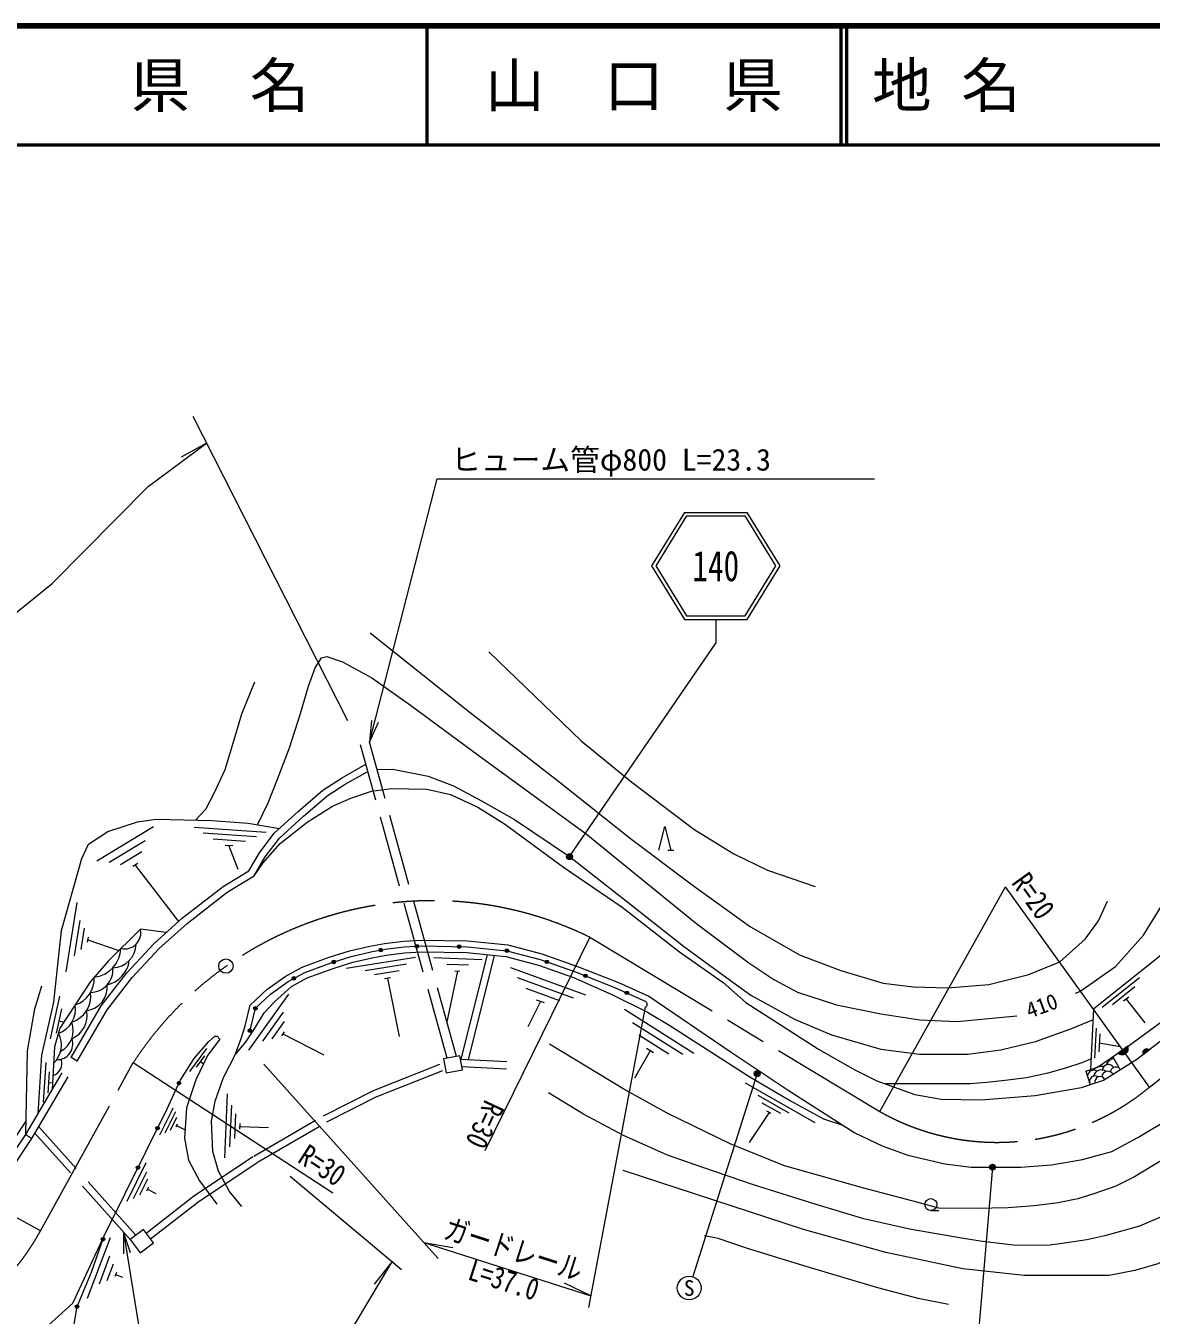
# Model space of a CAD drawing. Units: millimetres at full size, sheet at 1:1000; details may follow other scales. Extents: x 40000 to 680000, y 20000 to 380000.
# Drawn here: x 299316 to 393826, y 271680 to 380000 of the extents above; entities that cross this region are included whole.
import ezdxf
from ezdxf.enums import TextEntityAlignment as Align

# ---------------------------------------------------------------- set-up
doc = ezdxf.new("R2010")
doc.units = ezdxf.units.MM
doc.header["$LTSCALE"] = 1000
doc.linetypes.add('CHAIN', pattern=[18.5, 12, -1.5, 3.5, -1.5])
doc.linetypes.add('DASHED', pattern=[7.5, 6, -1.5])
for name, color, linetype, lineweight in [('M-BGD', 7, 'Continuous', 13), ('M-BMK', 2, 'Continuous', 13), ('M-BMK-SRVR', 3, 'Continuous', 13), ('M-STR-HTXT', 7, 'Continuous', 13), ('M-STR-STRC', 7, 'Continuous', 13), ('M-TTL', 2, 'Continuous', 140), ('M-TTL-LINE', 7, 'Continuous', 50)]:
    doc.layers.add(name, color=color, linetype=linetype, lineweight=lineweight)
doc.layers.add('M-TTL-TXT', color=7, linetype='Continuous')
doc.styles.add('ＭＳ ゴシック', font='')
doc.styles.get('ＭＳ ゴシック').set_extended_font_data('MS Gothic')

# ---------------------------------------------------------------- blocks, each defined once
blk = doc.blocks.new('open_arrow')
at = {"color": 0, "linetype": 'Continuous', "lineweight": -2}
blk.add_lwpolyline([(7.5, 1.25), (0, 0), (7.5, -1.25)], dxfattribs=at)

msp = doc.modelspace()

# ---------------------------------------------------------------- hatches: boundary and pattern name
at = {"layer": 'M-BGD'}
for points in [[(328972, 302352, -1), (329272, 302352, -0.41421), (329122, 302202, -0.41421)], [(332002, 302677, -1), (332302, 302677, -0.41421), (332152, 302527, -0.41421)], [(335552, 302647, -1), (335852, 302647, -0.41421), (335702, 302497, -0.41421)], [(339567, 302301, -1), (339867, 302301, -0.41421), (339717, 302151, -0.41421)], [(325036, 301361, -1), (325336, 301361, -0.41421), (325186, 301211, -0.41421)], [(342922, 301362, -1), (343222, 301362, -0.41421), (343072, 301212, -0.41421)], [(321676, 299973, -1), (321976, 299973, -0.41421), (321826, 299823, -0.41421)], [(346166, 300187, -1), (346466, 300187, -0.41421), (346316, 300037, -0.41421)], [(349633, 298762, -1), (349933, 298762, -0.41421), (349783, 298612, -0.41421)], [(318449, 297462, -1), (318749, 297462, -0.41421), (318599, 297312, -0.41421)], [(317978, 295583, -1), (318278, 295583, -0.41421), (318128, 295433, -0.41421)], [(391861, 294270, -0.82183), (391050, 293701)], [(393644, 293968), (393149, 293585, -0.84072)], [(312027, 291177, -1), (312327, 291177, -0.41421), (312177, 291027, -0.41421)], [(310233, 287391, -1), (310533, 287391, -0.41421), (310383, 287241, -0.41421)], [(308592, 284077, -1), (308892, 284077, -0.41421), (308742, 283927, -0.41421)], [(305653, 278055, -1), (305953, 278055, -0.41421), (305803, 277905, -0.41421)], [(303467, 272398, -1), (303767, 272398, -0.41421), (303617, 272248, -0.41421)]]:
    msp.add_hatch(color=256, dxfattribs=at).paths.add_polyline_path(points)
at = {"layer": 'M-STR-HTXT'}
for points in [[(345232, 310233, -0.41421), (345010, 309957, -0.41421), (344735, 310179, -1)], [(360515, 291859, -1), (360961, 292085, -1)], [(380307, 283958, -1), (380692, 284277, -1)]]:
    msp.add_hatch(color=256, dxfattribs=at).paths.add_polyline_path(points)

# ---------------------------------------------------------------- linework, layer by layer
at = {"layer": 'M-BGD', "linetype": 'DASHED'}
for p, q in [((334695, 293266), (327415, 319609)), ((335485, 293410), (328186, 319822)), ((299324, 286864), (303121, 293323)), ((299823, 286531), (303639, 293020)), ((335831, 293177), (339702, 292981)), ((335942, 292571), (339672, 292382)), ((308550, 278410), (300398, 287509)), ((308069, 278048), (300079, 286967))]:
    msp.add_line(p, q, dxfattribs=at)
at = {"layer": 'M-BGD'}
for p, q in [((305286, 309863), (310054, 312738)), ((313446, 312685), (319502, 312249)), ((318686, 311857), (314198, 312180)), ((309329, 311530), (306331, 309723)), ((317756, 311472), (315063, 311666)), ((316692, 311098), (316063, 311143)), ((316377, 311121), (317110, 309154)), ((309070, 310603), (307271, 309519)), ((353229, 310743), (353729, 310743)), ((308721, 309622), (308301, 309369)), ((308511, 309496), (312141, 304758)), ((302719, 300514), (303640, 306355)), ((303858, 304846), (303390, 301883)), ((304209, 304183), (303928, 302405)), ((304546, 303432), (304480, 303017)), ((304513, 303224), (307117, 302306)), ((332056, 301738), (326215, 300795)), ((331278, 301157), (327823, 300599)), ((333587, 301730), (337630, 301571)), ((336486, 301075), (334688, 301146)), ((338051, 301966), (335853, 293176)), ((338655, 301905), (336464, 293145)), ((330659, 300601), (328586, 300266)), ((335566, 300571), (334677, 296333)), ((335776, 300563), (335356, 300579)), ((340016, 300877), (346306, 298582)), ((329936, 300028), (329452, 299950)), ((329694, 299989), (330663, 295082)), ((345304, 298309), (340607, 300023)), ((344159, 298088), (341340, 299116)), ((392847, 300033), (389719, 297540)), ((392446, 299253), (390569, 297757)), ((301379, 294898), (302170, 298481)), ((318033, 293941), (321400, 298655)), ((342544, 298039), (341490, 295905)), ((342873, 297919), (342215, 298159)), ((391951, 298398), (391513, 298049)), ((391732, 298223), (393294, 296229)), ((302306, 297426), (301853, 295375)), ((320943, 297140), (319200, 294698)), ((349588, 297391), (355425, 293696)), ((302080, 296400), (302528, 296302)), ((321010, 296355), (319964, 294890)), ((354496, 293574), (350272, 296248)), ((389094, 293262), (389230, 295793)), ((321024, 295497), (320780, 295155)), ((320902, 295326), (324333, 293567)), ((353330, 293602), (350796, 295206)), ((389505, 295313), (389424, 293815)), ((313083, 292156), (314533, 294074)), ((351742, 293897), (350440, 291603)), ((352038, 293710), (351446, 294084)), ((389464, 294564), (391217, 294257)), ((391861, 294270), (391050, 293701)), ((393149, 293585), (393644, 293968)), ((300806, 289577), (301024, 292913)), ((303639, 293020), (303121, 293325)), ((314337, 293467), (313613, 292510)), ((313975, 292988), (314244, 292785)), ((390591, 293393), (391225, 292301)), ((301273, 292124), (301155, 290328)), ((388331, 292184), (388712, 291046)), ((301214, 291226), (301570, 291202)), ((359716, 291207), (365587, 287880)), ((316226, 290278), (316003, 284908)), ((316577, 289325), (316432, 285828)), ((363428, 288655), (360818, 290134)), ((362714, 288611), (361148, 289499)), ((311882, 288772), (310994, 286980)), ((311973, 288280), (311441, 287205)), ((316938, 288610), (316850, 286512)), ((361739, 288716), (360070, 286175)), ((361921, 288612), (361556, 288819)), ((312038, 287735), (311914, 287484)), ((311976, 287609), (312695, 287253)), ((317294, 287789), (317273, 287300)), ((317284, 287544), (319693, 287444)), ((299324, 286864), (299823, 286531)), ((307824, 281256), (309436, 284509)), ((309440, 283706), (308330, 281466)), ((309541, 283098), (308875, 281754)), ((309608, 282423), (309453, 282110)), ((309530, 282267), (310245, 281913)), ((375321, 280474), (375988, 280474)), ((306391, 278178), (304471, 273097)), ((306350, 276626), (305466, 274288)), ((306650, 275978), (306120, 274575)), ((306924, 275260), (306800, 274933)), ((306862, 275097), (307428, 274883))]:
    msp.add_line(p, q, dxfattribs=at)
for points in [[(328225, 329006), (336390, 322496), (344218, 316412), (350090, 311736), (355281, 307830), (360173, 304316), (364347, 301933), (367765, 300626), (371326, 299571), (373850, 299273), (376717, 299181), (380185, 299457), (383557, 300305), (386149, 301359), (388282, 303284), (389406, 304820), (390163, 306471)], [(338215, 327407), (345944, 319937), (350222, 316466), (355428, 312501), (358786, 310432), (361592, 309076), (365594, 307697)], [(318772, 312878), (319672, 314733), (320440, 316699), (321463, 319344), (322387, 322225), (323055, 324514), (323623, 326076), (324135, 326914), (324589, 327027), (325925, 326573), (328382, 325224), (331613, 322920), (337284, 318756), (346365, 312122), (350602, 308665), (355677, 304570), (360042, 301287), (362144, 299868), (364119, 298831), (367390, 297750), (371112, 296998), (374384, 296486), (377537, 296358), (382554, 296816)], [(313574, 313267), (314427, 314183), (315138, 315531), (316049, 317525), (316773, 319938), (317455, 322210), (318549, 324879)], [(318046, 309013), (318929, 310510), (320187, 312172), (322207, 314027), (324257, 315784), (325830, 316792), (327871, 317958)], [(328824, 317515), (330146, 317553), (333102, 316961), (335233, 316138), (337576, 314897), (340367, 313332), (344983, 310206), (349757, 306451), (354561, 302678), (358176, 300017), (360215, 298562), (363870, 296557), (366968, 295227), (371110, 294034), (374367, 293604), (378434, 293602), (381207, 293987), (384111, 294684), (387067, 295738), (388968, 296520)], [(318486, 308579), (319428, 310176), (320632, 311767), (322605, 313578), (324616, 315301), (326140, 316278), (328036, 317361)], [(303639, 293020), (306137, 297321), (308247, 300058), (310506, 302474), (312858, 304597), (316231, 307206), (318486, 308579), (319228, 309645), (320691, 311299), (322952, 313088), (325077, 314432), (326600, 315119), (328355, 315699), (330024, 315931), (332999, 315872), (334985, 315414), (337291, 314367), (339516, 312968), (344469, 309305), (349403, 305966), (354203, 302195), (357883, 299623), (359776, 297963), (365872, 294037), (368937, 292282), (370778, 291366), (373978, 290229), (376194, 289840), (379560, 289761), (384074, 290132), (387965, 290797), (389820, 291417), (392630, 293184), (403399, 301512)], [(300347, 288605), (300670, 293521), (301662, 297984), (302316, 303987), (304031, 310056), (304595, 311251), (306196, 312310), (308700, 313122), (310270, 313348), (314949, 313233), (317989, 313004), (320629, 312579)], [(352479, 310743), (352979, 312743), (353479, 310743)], [(387478, 298743), (387822, 298877), (390839, 300978), (393170, 303605), (395070, 306673), (398087, 312429)], [(303121, 293323), (305638, 297656), (307789, 300447), (310085, 302903), (312473, 305058), (315891, 307701), (318046, 309013)], [(311114, 303832), (309597, 304029), (308941, 304117), (306248, 301443), (304750, 299711), (302188, 295780), (301718, 294229), (301543, 290639)], [(388743, 292322), (389018, 297442), (395234, 302396), (397756, 303751), (402704, 302208), (403330, 301459)], [(317469, 280804), (316427, 282079), (315507, 283793), (315033, 285437), (314921, 287978), (315228, 289650), (315929, 291658), (316906, 293555), (317423, 295006), (317730, 295982), (318148, 297725), (319560, 299043), (321095, 300145), (322532, 300926), (324793, 301763), (326510, 302293), (328199, 302683), (329427, 302920), (331046, 303116), (332513, 303197), (336408, 303136), (339807, 302795), (342662, 302036), (345658, 300987), (349083, 299624), (351632, 298481), (358543, 293772), (363348, 290578), (368942, 286997), (371243, 285903), (373378, 285116), (376482, 284403), (378710, 284123), (382891, 284109), (385449, 284305), (388054, 284753), (390529, 285438), (392710, 286598), (395551, 288319)], [(318128, 295583), (318212, 295848), (318599, 297462), (319878, 298656), (321361, 299721), (322740, 300470), (324954, 301289), (326640, 301810), (328302, 302194), (329504, 302426), (331090, 302617), (332523, 302697), (336379, 302637), (339717, 302301), (342515, 301557), (345483, 300518), (348888, 299163), (351387, 298042)], [(316906, 293555), (317831, 294661), (318609, 295879), (319331, 297092), (320189, 298019), (321627, 299296), (322947, 300013), (325115, 300815), (326770, 301327), (328406, 301705), (329582, 301932), (331133, 302119), (332533, 302197), (336350, 302137), (339627, 301808), (342368, 301079), (345308, 300050), (348534, 298635), (351515, 297130), (353410, 296021), (359986, 291780), (363546, 289680), (366314, 288188), (367919, 287652)], [(388331, 292184), (389303, 292510), (391892, 294285), (402704, 302208)], [(299324, 286864), (299465, 293897), (300066, 297416), (300668, 299351)], [(295518, 267517), (299508, 269603), (300070, 269959), (300295, 270006), (303255, 272686), (305908, 278356), (311166, 288971), (312278, 291397), (313447, 293249), (314669, 294648), (315180, 295117), (315374, 295117), (315601, 294880), (314588, 293487), (313591, 291452), (312815, 289093), (312648, 286545), (312968, 284711), (313910, 282981), (315351, 281001)], [(401357, 291767), (401032, 291140), (400411, 290247), (399266, 288802), (397909, 287295), (396463, 285930), (395066, 284894), (392423, 283307), (390857, 282534), (389010, 281872), (387660, 281457), (386014, 281126), (384006, 280875), (381827, 280694), (379144, 280633), (375989, 280684), (374269, 281158), (369701, 282362), (363033, 284240), (358462, 286068), (353178, 288641), (349544, 290658), (343295, 294454)], [(388791, 293213), (388000, 292892), (386631, 292438), (385158, 292002), (383356, 291625), (381799, 291413), (380027, 291225), (378633, 291116), (371518, 291104)], [(394929, 280069), (392835, 279147), (389920, 278338), (388433, 278015), (386537, 277742), (385156, 277545), (382272, 277574), (379649, 277877), (378054, 278133), (373526, 278899), (369693, 279774), (365686, 280991), (360418, 282623), (356163, 284098), (353193, 285112), (349520, 286780), (346138, 288580), (343201, 290356)], [(310584, 286828), (311554, 288786), (311699, 289102)], [(257637, 278390), (259306, 278363), (265703, 277474), (275672, 275093), (278208, 274995), (281621, 275331), (283745, 275809), (286648, 276826), (289535, 278288), (292066, 279851), (294469, 281668), (295614, 282818), (297028, 284501), (299346, 287980)], [(247476, 282497), (259150, 277779), (265594, 276883), (275011, 274709), (278205, 274497), (281018, 274720), (283897, 275227), (286883, 276273), (289829, 277764), (292405, 279355), (294865, 281214), (296057, 282413), (297509, 284140), (299324, 286864)], [(297990, 283780), (299823, 286531)], [(394735, 276197), (394369, 275986), (392447, 275442), (390298, 275018), (383150, 275002), (378001, 275578), (371550, 276940), (364615, 278878), (349478, 283826)], [(297922, 255525), (299679, 258163), (301160, 261694), (302331, 265846), (303355, 270768), (303617, 272398), (304835, 275289), (305908, 278356)], [(376796, 272589), (374267, 273094), (370861, 273977), (368043, 274815), (364569, 275858), (359923, 277296), (357447, 278114), (356302, 278343)]]:
    msp.add_lwpolyline(points, dxfattribs=at)
at = {"layer": 'M-BGD', "linetype": 'DASHED'}
for points in [[(309428, 278571), (313399, 281676), (318456, 285046), (324309, 288440), (328504, 290570), (334454, 292922)], [(309789, 278092), (313751, 281189), (318773, 284537), (324595, 287913), (328751, 290022), (334565, 292321)]]:
    msp.add_lwpolyline(points, dxfattribs=at)
at = {"layer": 'M-BGD'}
for points in [[(334618, 292031), (335995, 292284), (335779, 293464), (334401, 293212)], [(308911, 276930), (310029, 277772), (309187, 278890), (308069, 278048)]]:
    msp.add_lwpolyline(points, close=True, dxfattribs=at)
for centre, radius in [((329122, 302352), 150), ((332152, 302677), 150), ((335702, 302647), 150), ((339717, 302301), 150), ((325186, 301361), 150), ((343072, 301362), 150), ((321826, 299973), 150), ((346316, 300187), 150), ((349783, 298762), 150), ((318599, 297462), 150), ((318128, 295583), 150), ((312177, 291177), 150), ((310383, 287391), 150), ((308742, 284077), 150), ((375321, 280974), 500), ((305803, 278055), 150), ((303617, 272398), 150)]:
    msp.add_circle(centre, radius, dxfattribs=at)
for centre, radius, start, end in [((307632, 303802), 1346, 256.09634, 13.51103), ((304760, 302603), 2551, 276.76595, 357.59146), ((306580, 302869), 2001, 271.471, 359.37611), ((305616, 301776), 2409, 282.50712, 352.58497), ((302728, 299960), 2335, 288.50827, 2.69134), ((304709, 300718), 1928, 271.18714, 4.484), ((304175, 299220), 1974, 277.06054, 5.94942), ((302463, 298485), 2306, 288.26388, 7.61722), ((351217, 297808), 290, 294.99352, 54.02314), ((301272, 297421), 2221, 290.66283, 8.39523), ((302364, 296840), 2096, 292.82898, 11.60452), ((301346, 295610), 1962, 297.67292, 20.38831), ((300307, 294355), 2009, 312.01938, 29.48009), ((301955, 294449), 1306, 268.01459, 20.55592), ((391399, 294066), 505, 226.21712, 23.87531), ((393429, 293733), 318, 47.6077, 207.82543), ((301280, 292826), 1064, 287.50188, 19.71458), ((389673, 291567), 1013, 80.31565, 137.18821), ((390234, 292215), 525, 30.67252, 173.3446), ((390934, 292234), 1036, 104.16272, 154.13175), ((390869, 292011), 506, 56.52879, 165.86927), ((388996, 291729), 530, 59.09686, 174.86584), ((389122, 291297), 481, 56.92771, 211.44452), ((389613, 291638), 645, 51.73922, 169.48541), ((389539, 291287), 442, 27.10215, 193.99381), ((390182, 291669), 505, 29.85537, 175.811)]:
    msp.add_arc(centre, radius, start, end, dxfattribs=at)
at = {"layer": 'M-BMK', "linetype": 'CHAIN'}
for p, q in [((393681, 290843), (414767, 307230)), ((346669, 303438), (371034, 288789)), ((300552, 278771), (308345, 292896))]:
    msp.add_line(p, q, dxfattribs=at)
for centre, radius, start, end in [((333467, 276499), 30000, 63.89172, 146.86861), ((380871, 306202), 20000, 240.53734, 309.83034), ((283002, 288364), 20000, 258.33224, 331.33956)]:
    msp.add_arc(centre, radius, start, end, dxfattribs=at)
at = {"layer": 'M-BMK-SRVR'}
msp.add_circle((316121, 301008), 600, dxfattribs=at)
at = {"layer": 'M-STR-HTXT'}
for p, q in [((326372, 321603), (313358, 347184)), ((314505, 344929), (312350, 343753)), ((344983, 310206), (357260, 328125)), ((371034, 288789), (381581, 307672)), ((393681, 290843), (381581, 307672)), ((346669, 303438), (337868, 285479)), ((351340, 297545), (346567, 272321)), ((308345, 292896), (325093, 281965)), ((319301, 292782), (333950, 276450)), ((360738, 291972), (355334, 274919)), ((300552, 278771), (283002, 288364)), ((380499, 284117), (378718, 263012)), ((321520, 283355), (330863, 275533)), ((332751, 277786), (346753, 273302)), ((332751, 277786), (335170, 277370)), ((317126, 254545), (330100, 276206)), ((330100, 276206), (328558, 274296)), ((346753, 273302), (344542, 274369))]:
    msp.add_line(p, q, dxfattribs=at)
for points in [[(164381, 316454), (175926, 311164), (180604, 308818), (187153, 306697), (192337, 305853), (198254, 305725), (204080, 306463), (209458, 307946), (227559, 315456), (236624, 319162), (242190, 320770), (249004, 321732), (259014, 321253), (269411, 319254), (274547, 319011), (281919, 320964), (287499, 323162), (292468, 326093), (297080, 329570), (301520, 333151), (309601, 341285), (314505, 344929)], [(328186, 319822), (333860, 341930), (370583, 341930)], [(307522, 278658), (312694, 246636), (349416, 246636)]]:
    msp.add_lwpolyline(points, dxfattribs=at)
for centre in [(344983, 310206), (360738, 291972), (380499, 284117)]:
    msp.add_circle(centre, 250, dxfattribs=at)
at = {"layer": 'M-STR-STRC'}
for p, q in [((354624, 339125), (351860, 334625)), ((354624, 339125), (359896, 339125)), ((362660, 334625), (359896, 339125)), ((354791, 338825), (352212, 334625)), ((354791, 338825), (359728, 338825)), ((362307, 334625), (359728, 338825)), ((351860, 334625), (354624, 330125)), ((352212, 334625), (354791, 330425)), ((359728, 330425), (362307, 334625)), ((359896, 330125), (362660, 334625)), ((354791, 330425), (359728, 330425)), ((354624, 330125), (359896, 330125)), ((357260, 330125), (357260, 328125))]:
    msp.add_line(p, q, dxfattribs=at)
msp.add_circle((355031, 273966), 1000, dxfattribs=at)
at = {"layer": 'M-TTL'}
msp.add_line((680000, 380000), (40000, 380000), dxfattribs=at)
msp.add_line((680000, 380000), (40000, 380000), dxfattribs=at)
at = {"layer": 'M-TTL-LINE'}
for p, q in [((333000, 380000), (333000, 370000)), ((333000, 380000), (333000, 370000)), ((367750, 380000), (367750, 370000)), ((367750, 380000), (367750, 370000)), ((368250, 380000), (368250, 370000)), ((368250, 380000), (368250, 370000)), ((40000, 370000), (680000, 370000)), ((40000, 370000), (680000, 370000))]:
    msp.add_line(p, q, dxfattribs=at)

# ---------------------------------------------------------------- block references
at = {"layer": 'M-STR-HTXT', "xscale": 240, "yscale": 240}
for p, rotation in [((328186, 319822), 75.6), ((307522, 278658), 279.2)]:
    msp.add_blockref('open_arrow', p, dxfattribs=dict(at, rotation=rotation))

# ---------------------------------------------------------------- texts
at = {"layer": 'M-BGD', "style": 'ＭＳ ゴシック'}
msp.add_text('410', height=1320, rotation=20.285, dxfattribs=at).set_placement((383742, 296220), align=Align.BOTTOM_LEFT)
at = {"layer": 'M-STR-HTXT', "style": 'ＭＳ ゴシック'}
msp.add_text('ヒューム管φ800 L=23.3', height=1833, dxfattribs=at).set_placement((335025, 342083), align=Align.BOTTOM_LEFT)
at = {"layer": 'M-STR-HTXT', "style": 'ＭＳ ゴシック', "width": 0.8}
msp.add_text('R=20', height=1833, rotation=305.717, dxfattribs=at).set_placement((381581, 307672), align=Align.BOTTOM_LEFT)
msp.add_text('R=30', height=1833, rotation=245, dxfattribs=at).set_placement((337868, 285479), align=Align.TOP_RIGHT)
msp.add_text('R=30', height=1833, rotation=327, dxfattribs=at).set_placement((325093, 281965), align=Align.BOTTOM_RIGHT)
msp.add_text('ガードレール', height=1833, rotation=342.242, dxfattribs=at).set_placement((339843, 275830), align=Align.BOTTOM_CENTER)
msp.add_text('L=37.0', height=1833, rotation=342.242, dxfattribs=at).set_placement((339752, 275544), align=Align.TOP_CENTER)
at = {"layer": 'M-STR-STRC', "style": 'ＭＳ ゴシック', "width": 0.75}
msp.add_text('140', height=2566, dxfattribs=at).set_placement((357260, 334625), align=Align.MIDDLE_CENTER)
at = {"layer": 'M-STR-STRC', "style": 'ＭＳ ゴシック'}
msp.add_text('S', height=1320, dxfattribs=at).set_placement((355031, 273966), align=Align.MIDDLE_CENTER)
at = {"layer": 'M-TTL-TXT', "style": 'ＭＳ ゴシック'}
for s, p in [('県\u3000名', (315625, 375000)), ('県\u3000名', (315625, 375000)), ('山\u3000口\u3000県', (350375, 375000)), ('山\u3000口\u3000県', (350375, 375000))]:
    msp.add_text(s, height=3666, dxfattribs=at).set_placement(p, align=Align.MIDDLE_CENTER)
msp.add_text('地 名', height=3666, dxfattribs=at).set_placement((370380, 375000), align=Align.MIDDLE_LEFT)
msp.add_text('地 名', height=3666, dxfattribs=at).set_placement((370380, 375000), align=Align.MIDDLE_LEFT)

doc.saveas('drawing.dxf')
